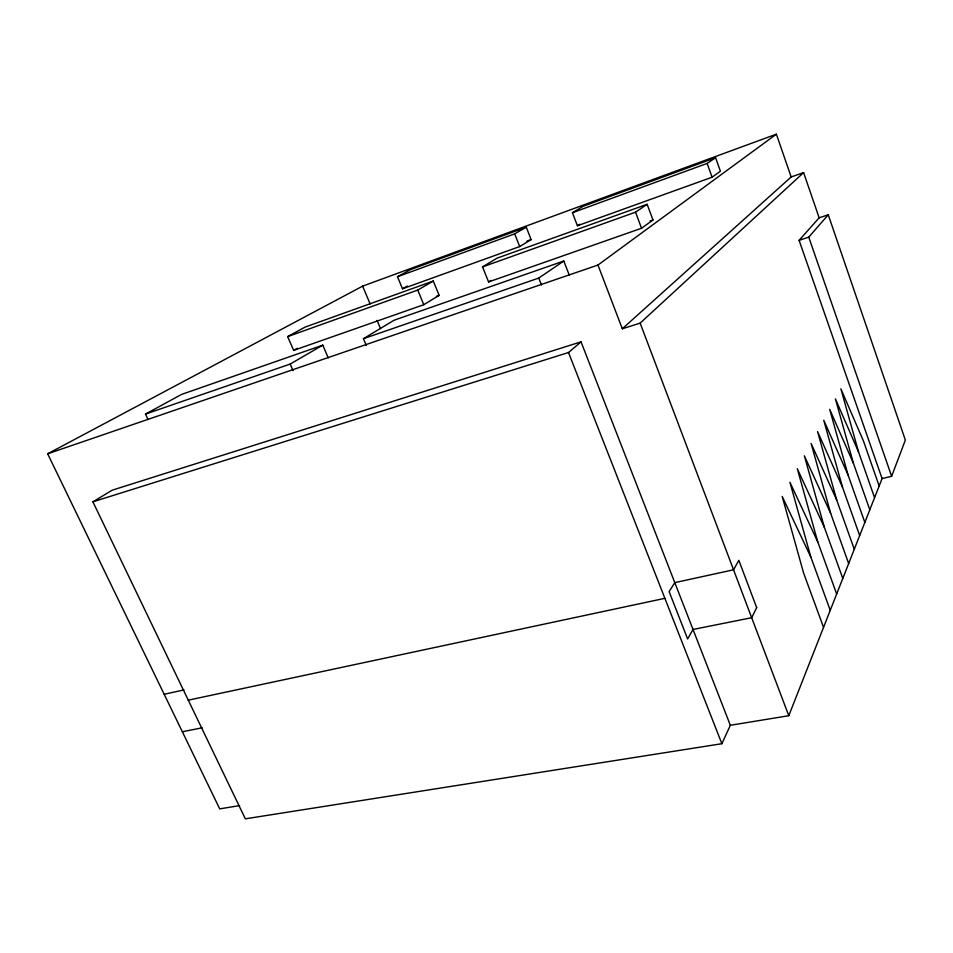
<?xml version="1.0" encoding="UTF-8"?>
<svg xmlns="http://www.w3.org/2000/svg" width="953" height="953" viewBox="0 0 953 953"><rect width="100%" height="100%" fill="white"/><g stroke="black" fill="none" stroke-linecap="round" stroke-linejoin="round"><path stroke-width="1.43" d="M891.627 476.309L905.35 440.072L828.252 214.794L819.163 217.82L799.102 240.323L882.085 478.585L891.627 476.309L808.752 237.154L828.252 214.794M730.332 725.281L581.032 341.829L112.192 490.187L92.894 501.814L245.35 818.83L721.874 743.709L730.332 725.281L788.786 715.715L882.228 478.215M622.309 328.773L791.169 176.96L776.373 134.17L597.972 265.041L622.309 328.773L640.154 323.127L803.605 172.6L819.163 217.82M92.894 501.814L568.512 352.527L581.032 341.829M641.536 228.255L652.972 219.988L647.147 204.276L497.013 258.18L482.552 266.9L488.579 281.945L641.536 228.255L635.544 212.174L647.147 204.276M712.094 177.21L720.408 171.206L715.584 157.686L583.129 206.277L572.443 212.722L577.423 225.742L712.094 177.21L707.15 163.416L715.584 157.686M366.309 345.486L363.427 338.696L538.755 278.073L563.807 261.015L569.382 275.429M488.579 281.945L490.962 280.444M577.423 225.742L579.769 224.265M423.775 304.698L439.154 295.37L433.293 281.052L305.163 327.058L287.651 336.612L293.655 350.37L423.775 304.698L417.748 290.069L433.293 281.052M519.683 246.553L531.131 239.62L526.259 227.148L410.707 269.532L397.496 276.739L402.488 288.795L519.683 246.553L514.691 233.854L526.259 227.148M363.427 338.696L393.994 320.268L563.807 261.015M147.953 419.391L145.487 414.09L290.177 364.058L322.769 345.153L328.225 357.816M293.655 350.37L297.372 348.262M402.488 288.795L407.253 286.091M145.487 414.09L181.558 394.423L322.769 345.153M239.608 805.607L219.714 808.871L47.65 453.795L362.628 286.138L776.373 134.17M397.496 276.739L514.691 233.854M572.443 212.722L707.15 163.416M526.949 241.133L531.131 239.62M287.651 336.612L417.748 290.069M482.552 266.9L635.544 212.174M436.367 296.347L439.154 295.37M650.16 220.977L652.972 219.988M791.169 176.96L803.605 172.6M47.65 453.795L597.972 265.041M799.102 240.323L808.752 237.154M164.178 694.26L183.989 689.924M188.277 700.169L664.884 598.329M182.357 731.761L202.191 727.794M830.254 610.301L810.848 557.112L782.187 496.43L803.617 573.075L823.547 627.372M836.674 594.005L817.757 541.876L789.918 482.254L810.848 557.112M842.797 578.435L824.357 527.319L797.304 468.721L817.757 541.876M848.658 563.521L830.682 513.393L804.356 455.796L824.357 527.319M854.281 549.238L836.722 500.063L811.098 443.419L830.682 513.393M859.666 535.55L842.523 487.281L817.555 431.578L836.722 500.063M864.836 522.411L848.075 475.023L823.749 420.225L842.523 487.281M869.803 509.784L853.411 463.253L829.694 409.337L848.075 475.023M290.177 364.058L293.047 370.634M874.568 497.657L858.546 451.936L835.4 398.878L853.411 463.253M362.628 286.138L370.133 303.959M377.054 320.411L380.521 328.63M568.512 352.527L721.874 743.709M538.755 278.073L541.435 284.899M640.154 323.127L788.786 715.715M879.166 485.994L863.478 441.072L840.88 388.836L858.546 451.936M756.682 607.657L751.691 617.711L693.022 629.468L687.637 638.963L669.125 591.61L674.795 582.64L733.548 569.799L738.837 560.328L756.682 607.657"/></g></svg>
